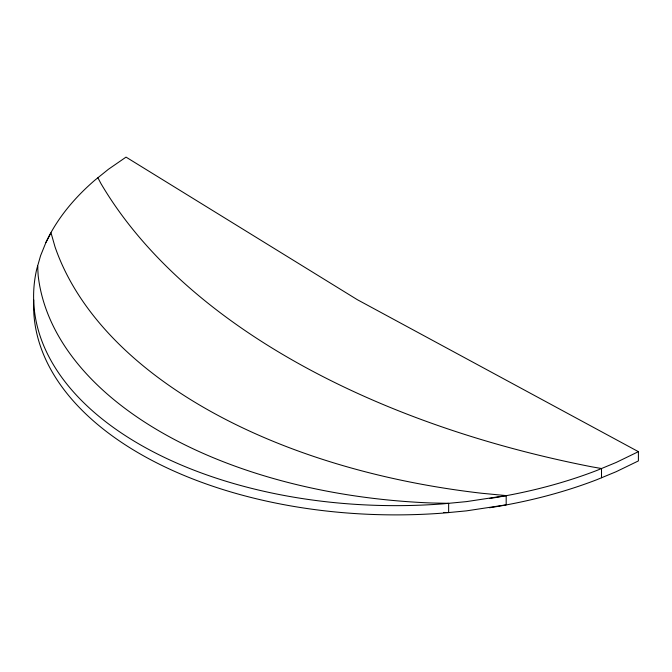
<?xml version="1.0" encoding="UTF-8"?>
<svg xmlns="http://www.w3.org/2000/svg" width="672" height="672" viewBox="0 0 672 672"><rect width="100%" height="100%" fill="white"/><g stroke="black" fill="none" stroke-linecap="round" stroke-linejoin="round"><path stroke-width="1.01" d="M506.184 495.6L481.841 493.273A543.236 313.631 0 0 1 55.02 246.851L51.005 232.798L45.94 242.441L40.555 255.763L36.7 269.262A362.158 209.093 0 0 0 443.033 503.857L466.41 501.623L506.184 495.6L506.184 504.84L466.41 510.871L443.033 513.097A362.158 209.093 0 0 1 33.743 299.93M489.493 507.763A362.158 209.093 0 0 0 596.963 479.648L616.224 471.677L638.4 460.916L638.4 451.668L616.224 462.437L596.963 470.408A362.158 209.093 0 0 1 489.493 498.523M443.486 512.467L448.644 512.56L448.644 503.32L432.146 503.009A422.52 243.936 0 0 1 38.17 275.545L37.624 266.02L37.624 268.069M638.4 451.668L357.218 299.628L126.034 157.114L108.436 169.268L94.634 180.39A362.158 209.093 0 0 0 45.94 242.441M97.894 177.769L100.876 183.439A784.678 453.029 0 0 0 591.679 466.805L601.507 468.527L601.507 477.767"/></g></svg>
